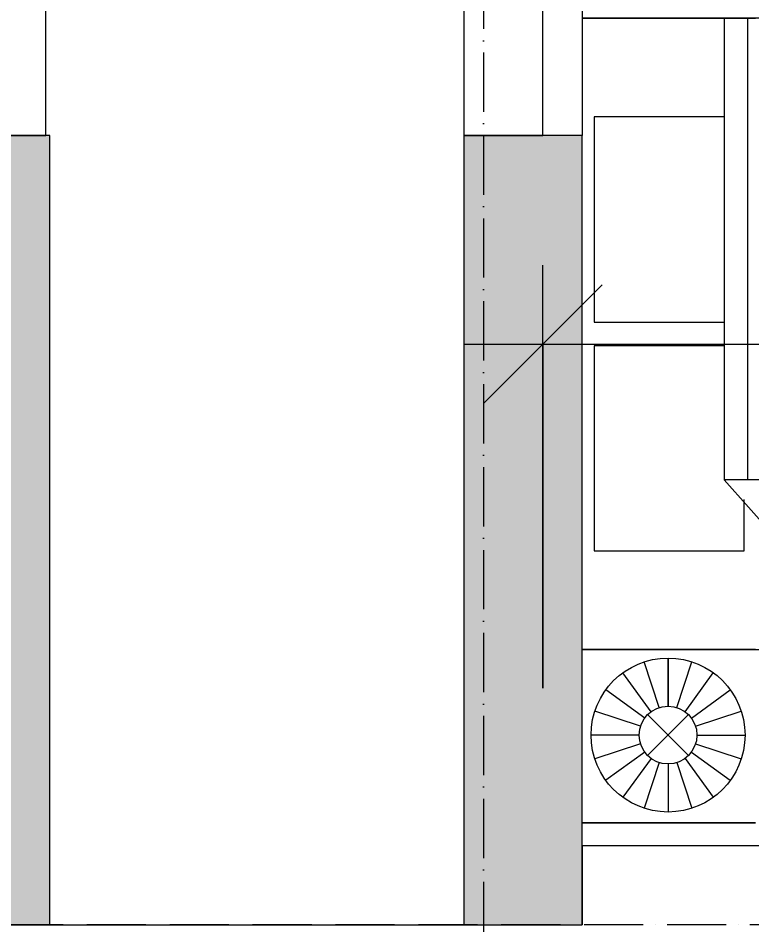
# Model space of a CAD drawing. Header units: millimetres. Extents: x -20215 to 101892, y -17414 to 45470.
# Drawn here: x 9271 to 11130, y 0 to 2297 of the extents above; entities that cross this region are included whole.
import ezdxf

# ---------------------------------------------------------------- set-up
doc = ezdxf.new("R2010")
doc.units = ezdxf.units.MM
doc.linetypes.add('Grid Line', pattern=[4.2, 3, -0.6, 0, -0.6])
for name, color, linetype, lineweight in [('DIM', 1, 'Continuous', 5), ('DIM-200', 1, 'Continuous', 5), ('NET-CAT', 3, 'Continuous', 15), ('NET-THAY', 2, 'Continuous', 9), ('THIET BI', 44, 'Continuous', 5), ('TRUC', 225, 'Continuous', 5), ('X-COT HAM$0$LC.HA', 8, 'Continuous', 9)]:
    doc.layers.add(name, color=color, linetype=linetype, lineweight=lineweight)
doc.styles.add('Arial_1', font='arial_0.ttf', dxfattribs={"height": 400})
doc.dimstyles.new('Diagonal_-_2mm_Arial_1', dxfattribs={"dimscale": 304.8, "dimtxt": 408.10376, "dimasz": 0.984252, "dimexe": 0.656168, "dimexo": 4.593176, "dimgap": 0.098425, "dimtad": 1, "dimdec": 0, "dimzin": 0, "dimdsep": 46, "dimtxsty": 'Arial_1', "dimblk1": 'OBLIQUE', "dimblk2": 'OBLIQUE', "dimsah": 1, "dimcen": 0.09, "dimdle": 0.656168, "dimazin": 0, "dimtfac": 1, "dimtdec": 4, "dimtix": 1, "dimtmove": 2, "dimatfit": 3, "dimfxl": 0, "dimtvp": 1, "dimtolj": 1, "dimtzin": 0, "dimlwd": 9, "dimlwe": 9, "dimarcsym": 0})

# ---------------------------------------------------------------- blocks, each defined once
blk = doc.blocks.new('ALC1807-ASCENT PLAZA-KET CAU_rvt-1-MẶT BẰNG TẦNG 4')
at = {"layer": 'X-COT HAM$0$LC.HA'}
h = blk.add_hatch(color=256, dxfattribs=at)
h.dxf.hatch_style = 1
h.paths.add_polyline_path([(9350.5, 1999.9), (9000.5, 1999.9), (9000.5, -0.1), (9350.5, -0.1)])
h = blk.add_hatch(color=256, dxfattribs=at)
h.dxf.hatch_style = 1
h.paths.add_polyline_path([(10700.5, 1999.9), (10400.5, 1999.9), (10400.5, -0.1), (10700.5, -0.1)])
at = {"ltscale": 1000}
for points in [[(9350.5, 1999.9), (9000.5, 1999.9), (9000.5, -0.1), (9350.5, -0.1)], [(10700.5, 1999.9), (10400.5, 1999.9), (10400.5, -0.1), (10700.5, -0.1)]]:
    blk.add_lwpolyline(points, close=True, dxfattribs=at)
blk = doc.blocks.new('X-GIUONG1 - X-GIUONG-V41-MẶT BẰNG TẦNG 4')
at = {"layer": 'THIET BI'}
for p, q in [((-1239, 0), (-1239, -439)), ((-1239, -439), (-1239, 0)), ((-1016.6, -144.2), (-1016.6, -22.2)), ((-800, -439), (-800, 0)), ((-800, 0), (-800, -2000)), ((-800, 0), (-800, -439)), ((-800, 0), (-800, -2000)), ((800, 0), (502.5, 0)), ((800, 0), (502.5, 0)), ((1239, 0), (800, 0)), ((800, 0), (800, -439)), ((800, -2000), (800, 0)), ((1239, 0), (800, 0)), ((800, -2000), (800, 0)), ((-1039.2, -147.8), (-1076.9, -31.8)), ((-993.9, -147.8), (-956.3, -31.8)), ((-550, -30), (-550, -410)), ((-30, -30), (-550, -30)), ((-30, -360), (-30, -30)), ((30, -30), (30, -360)), ((550, -30), (30, -30)), ((550, -360), (550, -30)), ((-1059.6, -158.2), (-1131.2, -59.5)), ((-973.5, -158.2), (-901.9, -59.5)), ((-1075.8, -174.4), (-1174.4, -102.7)), ((-957.4, -174.4), (-858.7, -102.7)), ((-1086.1, -194.8), (-1202.1, -157.1)), ((-947, -194.8), (-831, -157.1)), ((-1068.3, -269.1), (-964.8, -165.6)), ((-1068.3, -165.6), (-964.8, -269.1)), ((-1089.7, -217.4), (-1211.7, -217.4)), ((-943.4, -217.4), (-821.4, -217.4)), ((-821.4, -217.4), (-943.4, -217.4)), ((-1086.1, -240), (-1202.1, -277.7)), ((-947, -240), (-831, -277.7)), ((-1075.8, -260.4), (-1174.4, -332.1)), ((-957.4, -260.4), (-858.7, -332.1)), ((-1059.6, -276.6), (-1131.2, -375.2)), ((-1039.2, -287), (-1076.9, -402.9)), ((-1016.6, -290.5), (-1016.6, -412.5)), ((-993.9, -287), (-956.3, -402.9)), ((-973.5, -276.6), (-901.9, -375.2)), ((-370, -360), (-800, -740)), ((-370, -740), (-370, -360)), ((800, -360), (-370, -360)), ((-550, -410), (-420, -410)), ((-370, -420), (800, -420))]:
    blk.add_line(p, q, dxfattribs=at)
for radius in [195.1, 73.2]:
    blk.add_circle((-1016.6, -217.4), radius, dxfattribs=at)
blk = doc.blocks.new('DIMBLOCK101-MẶT BẰNG TẦNG 4')
at = {"layer": 'DIM-200', "lineweight": 9, "transparency": 16777216}
for p, q in [((10600.5, 599.9), (10600.5, 1671.3)), ((13700.5, 283.4), (13700.5, 1671.3)), ((10600.5, 1471.3), (10750.5, 1621.3)), ((13700.5, 1471.3), (13850.5, 1621.3)), ((10400.5, 1471.3), (13900.5, 1471.3)), ((10600.5, 1471.3), (10450.5, 1321.3)), ((10600.5, 1471.3), (10600.5, 599.9)), ((13700.5, 1471.3), (13550.5, 1321.3)), ((13700.5, 1471.3), (13700.5, 283.4))]:
    blk.add_line(p, q, dxfattribs=at)
at = {"layer": 'DIM-200', "color": 0, "lineweight": 9, "transparency": 16777216, "insert": (11347.8, 2020.6), "char_height": 400, "width": 1476.708, "attachment_point": 1, "line_spacing_factor": 0.941778, "style": 'Arial_1'}
blk.add_mtext('3100', dxfattribs=at)
blk = doc.blocks.new('_Oblique')
at = {"color": 0, "linetype": 'ByBlock', "lineweight": -2}
blk.add_line((-0.5, -0.5), (0.5, 0.5), dxfattribs=at)

msp = doc.modelspace()

# ---------------------------------------------------------------- linework, layer by layer
at = {"layer": 'NET-CAT'}
for p, q in [((9340.5, 1999.9), (9340.5, 3479.9)), ((10400.5, 3399.9), (10400.5, 1999.9)), ((10600.5, 1999.9), (10600.5, 3399.9)), ((9140.5, 1999.9), (9340.5, 1999.9)), ((10400.5, 1999.9), (10600.5, 1999.9)), ((11600.5, 199.9), (10700.5, 199.9)), ((10700.5, 199.9), (10700.5, -0.1))]:
    msp.add_line(p, q, dxfattribs=at)
at = {"layer": 'NET-THAY', "color": 7}
msp.add_line((9350.5, -0.1), (10400.5, -0.1), dxfattribs=at)
at = {"layer": 'TRUC', "linetype": 'Grid Line', "ltscale": 50}
for p, q in [((10450.5, 43599.9), (10450.5, -4500.1)), ((43000.5, -0.1), (-12092.4, -0.1))]:
    msp.add_line(p, q, dxfattribs=at)

# ---------------------------------------------------------------- block references
at = {"layer": 'NET-CAT', "lineweight": 5}
msp.add_blockref('ALC1807-ASCENT PLAZA-KET CAU_rvt-1-MẶT BẰNG TẦNG 4', (0, 0), dxfattribs=at)
at = {"layer": 'THIET BI', "rotation": 89.9999999999972}
msp.add_blockref('X-GIUONG1 - X-GIUONG-V41-MẶT BẰNG TẦNG 4', (10700.5, 1497.5), dxfattribs=at)

# ---------------------------------------------------------------- dimensions: what is measured, and where the dimension line sits
at = {"layer": 'DIM', "lineweight": 9}
dim = msp.add_linear_dim(base=(13700.5, 1471.3), p1=(10600.5, 1999.9), p2=(13700.5, 1683.4), dimstyle='Diagonal_-_2mm_Arial_1', override={"dimpost": '<>', "dimfxl": 3116.11441}, dxfattribs=at)
dim.commit()
dim.dimension.update_dxf_attribs({"geometry": 'DIMBLOCK101-MẶT BẰNG TẦNG 4', "text_midpoint": (12086.2, 1753.9), "dimtype": 160})

doc.saveas('drawing.dxf')
